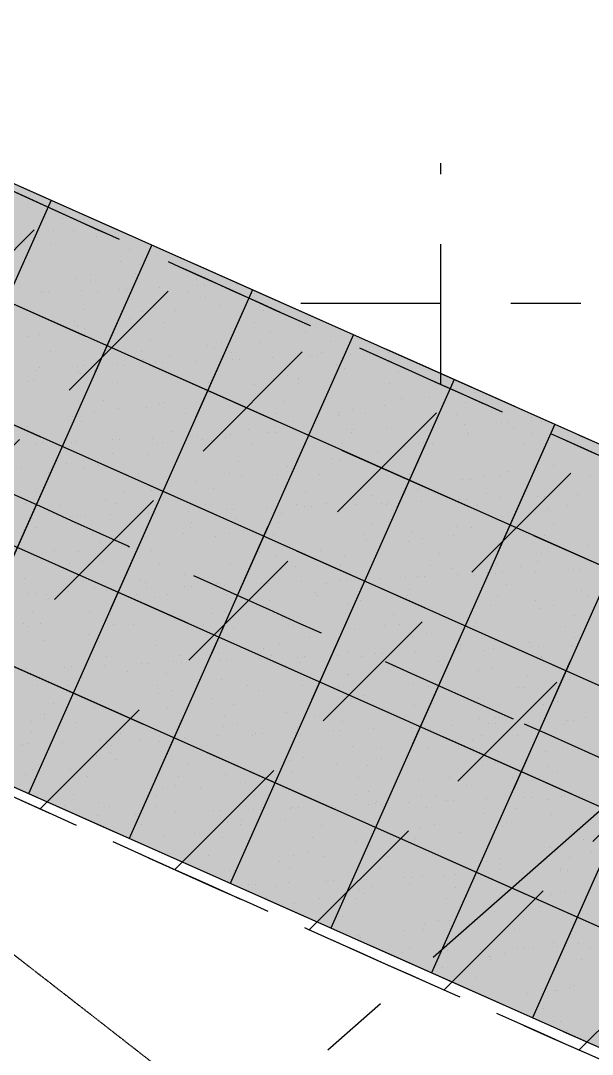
# Model space of a CAD drawing. Header units: millimetres. Extents: x 832728086 to 834530684, y 817551485 to 818349469.
# Drawn here: x 834330310 to 834332902, y 817935016 to 817939701 of the extents above; entities that cross this region are included whole.
import ezdxf

# ---------------------------------------------------------------- set-up
doc = ezdxf.new("R2010")
doc.units = ezdxf.units.MM
doc.header["$LTSCALE"] = 100
doc.linetypes.add('Grid Line', pattern=[22.225, 12.7, -3.175, 3.175, -3.175])
doc.linetypes.add('Hidden', pattern=[9.525, 6.35, -3.175])
for name, color, linetype in [('+C-160', 160, 'Hidden'), ('DLN020__', 6, 'Continuous'), ('DLN990__', 1, 'Continuous')]:
    doc.layers.add(name, color=color, linetype=linetype)

# ---------------------------------------------------------------- blocks, each defined once
blk = doc.blocks.new('A$C062A3D83')
at = {"layer": '+C-160'}
for p, q in [((4283.6, -65113), (14515.6, -69663.7)), ((4079.8, -65569.6), (14312.4, -70120.6)), ((3876, -66026.1), (14109.2, -70577.4)), ((8881.7, -67207.6), (8881.7, -66205)), ((7114.6, -66372.1), (6098.5, -68656.6)), ((5242.2, -68303.6), (7129.4, -66416.4)), ((3672.2, -66482.7), (13906, -71034.3)), ((7091.5, -66450.5), (7091.5, -66450.5)), ((7165.5, -66456.5), (7165.5, -66456.5)), ((7262.8, -66443.1), (7262.8, -66443.1)), ((7124.9, -66509.4), (7124.9, -66509.4)), ((7218.2, -66509.8), (7218.2, -66509.8)), ((7571.4, -66575.3), (6555.4, -68859.7)), ((6995.1, -66559.3), (6995.1, -66559.3)), ((7114.4, -66574.5), (7114.4, -66574.5)), ((7320, -66537.3), (7320, -66537.3)), ((7469.9, -66595.3), (7469.9, -66595.3)), ((7019, -66647.4), (7019, -66647.4)), ((7429.3, -66648.2), (7429.3, -66648.2)), ((7515.6, -66662.1), (7515.6, -66662.1)), ((5849.2, -68580.5), (7737.6, -66692.1)), ((7292.5, -66711.6), (7292.5, -66711.6)), ((7498.7, -66704.7), (7498.7, -66704.7)), ((7702.6, -66680.6), (7702.6, -66680.6)), ((7230.5, -66725.4), (7230.5, -66725.4)), ((7293.1, -66741.9), (7293.1, -66741.9)), ((7605.8, -66768.5), (7605.8, -66768.5)), ((7774.3, -66734.1), (7774.3, -66734.1)), ((7777.1, -66761), (7777.1, -66761)), ((7808.8, -66759.7), (7808.8, -66759.7)), ((7958.5, -66753.1), (7958.5, -66753.1)), ((8028.3, -66778.4), (7012.2, -69062.9)), ((7071.7, -66791.8), (7071.7, -66791.8)), ((7086.2, -66788.6), (7086.2, -66788.6)), ((7103.4, -66790.5), (7103.4, -66790.5)), ((7253.1, -66783.9), (7253.1, -66783.9)), ((7323.4, -66786.2), (7323.4, -66786.2)), ((7424.4, -66776.4), (7424.4, -66776.4)), ((7456.1, -66775.1), (7456.1, -66775.1)), ((7733.7, -66787), (7733.7, -66787)), ((7813, -66814.5), (7813, -66814.5)), ((7881.3, -66848), (7881.3, -66848)), ((8246.7, -66840), (9516.7, -66840)), ((7260, -66868.8), (7260, -66868.8)), ((7471.8, -66909.3), (7471.8, -66909.3)), ((7527.9, -66877.7), (7527.9, -66877.7)), ((7589.9, -66864), (7589.9, -66864)), ((7677.4, -66872), (7677.4, -66872)), ((8078.7, -66872.9), (8078.7, -66872.9)), ((3468.4, -66939.3), (13702.8, -71491.1)), ((7219.4, -66921.7), (7219.4, -66921.7)), ((7236.5, -66942.3), (7236.5, -66942.3)), ((7264.9, -66955.9), (7264.9, -66955.9)), ((7627.8, -66925), (7627.8, -66925)), ((8038.2, -66925.8), (8038.2, -66925.8)), ((6457, -68856.6), (8346.5, -66967)), ((7013.3, -66991.8), (7013.3, -66991.8)), ((7061, -66980), (7061, -66980)), ((8485.1, -66981.6), (7469.1, -69266.1)), ((8110.4, -66966.8), (8110.4, -66966.8)), ((8266.9, -66968.7), (8266.9, -66968.7)), ((7564.4, -67007.7), (7564.4, -67007.7)), ((7825.3, -67030.1), (7825.3, -67030.1)), ((7856.1, -67039.4), (7856.1, -67039.4)), ((7887.3, -67016.3), (7887.3, -67016.3)), ((8060, -67015.4), (8060, -67015.4)), ((8383.2, -67011.7), (8383.2, -67011.7)), ((7113.5, -67059.8), (7113.5, -67059.8)), ((7523.8, -67060.6), (7523.8, -67060.6)), ((7533.9, -67094.6), (7533.9, -67094.6)), ((7650.5, -67076.6), (7650.5, -67076.6)), ((7932.2, -67063.9), (7932.2, -67063.9)), ((7938.7, -67094.4), (7938.7, -67094.4)), ((7970.4, -67093), (7970.4, -67093)), ((8120.1, -67086.5), (8120.1, -67086.5)), ((8291.4, -67079), (8291.4, -67079)), ((8323.1, -67077.6), (8323.1, -67077.6)), ((8342.6, -67064.6), (8342.6, -67064.6)), ((8472.9, -67071.1), (8472.9, -67071.1)), ((8644.1, -67063.6), (8644.1, -67063.6)), ((7050.1, -67142.4), (7050.1, -67142.4)), ((7062, -67132.7), (7062, -67132.7)), ((7233.2, -67125.2), (7233.2, -67125.2)), ((7265, -67123.8), (7265, -67123.8)), ((7414.7, -67117.3), (7414.7, -67117.3)), ((7443.6, -67123.3), (7443.6, -67123.3)), ((7586, -67109.8), (7586, -67109.8)), ((7617.7, -67108.4), (7617.7, -67108.4)), ((7767.4, -67101.9), (7767.4, -67101.9)), ((8407.8, -67119.2), (8407.8, -67119.2)), ((8445.6, -67136.1), (8445.6, -67136.1)), ((8651.2, -67098.9), (8651.2, -67098.9)), ((7034.1, -67184.6), (7034.1, -67184.6)), ((7239.7, -67147.3), (7239.7, -67147.3)), ((7248.7, -67157.9), (7248.7, -67157.9)), ((7310.7, -67144.1), (7310.7, -67144.1)), ((7868.8, -67146.5), (7868.8, -67146.5)), ((8942, -67184.8), (7926, -69469.3)), ((8122.7, -67182.4), (8122.7, -67182.4)), ((8184.7, -67168.7), (8184.7, -67168.7)), ((8238.7, -67182.8), (8238.7, -67182.8)), ((8687.6, -67150.5), (8687.6, -67150.5)), ((7009.5, -67195.3), (7009.5, -67195.3)), ((7417.9, -67198.6), (7417.9, -67198.6)), ((7828.3, -67199.4), (7828.3, -67199.4)), ((8034.8, -67206.8), (8034.8, -67206.8)), ((8236.6, -67202.7), (8236.6, -67202.7)), ((8647, -67203.4), (8647, -67203.4)), ((7065.6, -69131.8), (8956.4, -67241.1)), ((7354.5, -67281.2), (7354.5, -67281.2)), ((7829.2, -67244), (7829.2, -67244)), ((7831.3, -67247), (7831.3, -67247)), ((8705.3, -67271.5), (8705.3, -67271.5)), ((8829.9, -67266.2), (8829.9, -67266.2)), ((9033.8, -67242.2), (9033.8, -67242.2)), ((7418.4, -67314.7), (7418.4, -67314.7)), ((7546.1, -67310.2), (7546.1, -67310.2)), ((7608.1, -67296.5), (7608.1, -67296.5)), ((7622.3, -67290.7), (7622.3, -67290.7)), ((8173.3, -67285.3), (8173.3, -67285.3)), ((8482.1, -67321), (8482.1, -67321)), ((8624.2, -67303.5), (8624.2, -67303.5)), ((8992, -67289.4), (8992, -67289.4)), ((7212.8, -67351.9), (7212.8, -67351.9)), ((7254.7, -67374.8), (7254.7, -67374.8)), ((7313.9, -67334.1), (7313.9, -67334.1)), ((7722.3, -67337.4), (7722.3, -67337.4)), ((8132.7, -67338.2), (8132.7, -67338.2)), ((8213.5, -67374.2), (8213.5, -67374.2)), ((8417.4, -67350.2), (8417.4, -67350.2)), ((8420.1, -67334.7), (8420.1, -67334.7)), ((8541.1, -67341.5), (8541.1, -67341.5)), ((8951.4, -67342.3), (8951.4, -67342.3)), ((9294, -67359.3), (9294, -67359.3)), ((9339.9, -67373.7), (9339.9, -67373.7)), ((13499.6, -71948), (3264.5, -67396.2)), ((7005.9, -67398.6), (7005.9, -67398.6)), ((7031.6, -67424.3), (7031.6, -67424.3)), ((7658.9, -67420), (7658.9, -67420)), ((8007.9, -67411.4), (8007.9, -67411.4)), ((8128.7, -67399.3), (8128.7, -67399.3)), ((8281.7, -67419.9), (8281.7, -67419.9)), ((9398.8, -67388), (8382.8, -69672.4)), ((8453, -67412.4), (8453, -67412.4)), ((8477.7, -67424.1), (8477.7, -67424.1)), ((8484.7, -67411), (8484.7, -67411)), ((8634.4, -67404.5), (8634.4, -67404.5)), ((8805.7, -67397), (8805.7, -67397)), ((8837.4, -67395.6), (8837.4, -67395.6)), ((8987.2, -67389.1), (8987.2, -67389.1)), ((9002.7, -67423.9), (9002.7, -67423.9)), ((9158.4, -67381.6), (9158.4, -67381.6)), ((9190.2, -67380.2), (9190.2, -67380.2)), ((9212.5, -67409.6), (9212.5, -67409.6)), ((7223.5, -67466.1), (7223.5, -67466.1)), ((7394.8, -67458.6), (7394.8, -67458.6)), ((7426.5, -67457.2), (7426.5, -67457.2)), ((7576.3, -67450.7), (7576.3, -67450.7)), ((7747.5, -67443.2), (7747.5, -67443.2)), ((7779.3, -67441.8), (7779.3, -67441.8)), ((7801, -67458.1), (7801, -67458.1)), ((7843.5, -67462.6), (7843.5, -67462.6)), ((7905.5, -67448.8), (7905.5, -67448.8)), ((7929, -67435.3), (7929, -67435.3)), ((8100.3, -67427.8), (8100.3, -67427.8)), ((8132, -67426.4), (8132, -67426.4)), ((8802.9, -67470.9), (8802.9, -67470.9)), ((9008.6, -67433.6), (9008.6, -67433.6)), ((9296.4, -67428.2), (9296.4, -67428.2)), ((7042.1, -67474), (7042.1, -67474)), ((7073.8, -67472.6), (7073.8, -67472.6)), ((7208, -67472.1), (7208, -67472.1)), ((7597.1, -67482.1), (7597.1, -67482.1)), ((7618.4, -67472.9), (7618.4, -67472.9)), ((7675.1, -69406.2), (9567.1, -67514.3)), ((8026.7, -67476.2), (8026.7, -67476.2)), ((8437.1, -67477), (8437.1, -67477)), ((8596.1, -67517.5), (8596.1, -67517.5)), ((8717.5, -67487.1), (8717.5, -67487.1)), ((8779.5, -67473.4), (8779.5, -67473.4)), ((8845.5, -67480.3), (8845.5, -67480.3)), ((9255.8, -67481.1), (9255.8, -67481.1)), ((7144.6, -67554.8), (7144.6, -67554.8)), ((7391.5, -67519.3), (7391.5, -67519.3)), ((7552.1, -67527.2), (7552.1, -67527.2)), ((7963.3, -67558.8), (7963.3, -67558.8)), ((8392.2, -67541.5), (8392.2, -67541.5)), ((8426.1, -67551.7), (8426.1, -67551.7)), ((8782.1, -67562.9), (8782.1, -67562.9)), ((6980.7, -67590), (6980.7, -67590)), ((7104, -67607.7), (7104, -67607.7)), ((7184.6, -67566), (7184.6, -67566)), ((7267, -67590.4), (7267, -67590.4)), ((7329, -67576.6), (7329, -67576.6)), ((7512.4, -67611), (7512.4, -67611)), ((7922.8, -67611.7), (7922.8, -67611.7)), ((8186.5, -67578.8), (8186.5, -67578.8)), ((8202.9, -67601.2), (8202.9, -67601.2)), ((9855.7, -67591.2), (8839.7, -69875.6)), ((9187.3, -67601), (9187.3, -67601)), ((9300.1, -67576.2), (9300.1, -67576.2)), ((9391.1, -67577), (9391.1, -67577)), ((7775.8, -67649.5), (7775.8, -67649.5)), ((7979.7, -67625.5), (7979.7, -67625.5)), ((8140.9, -67614.9), (8140.9, -67614.9)), ((8331.2, -67615), (8331.2, -67615)), ((8741.5, -67615.8), (8741.5, -67615.8)), ((8981.6, -67638.2), (8981.6, -67638.2)), ((9014.9, -67639.4), (9014.9, -67639.4)), ((9076.9, -67625.7), (9076.9, -67625.7)), ((9149.9, -67619.1), (9149.9, -67619.1)), ((9560.2, -67619.9), (9560.2, -67619.9)), ((7449, -67693.6), (7449, -67693.6)), ((7570.2, -67686.7), (7570.2, -67686.7)), ((7849.5, -67679.5), (7849.5, -67679.5)), ((8267.8, -67697.7), (8267.8, -67697.7)), ((8723.5, -67704), (8723.5, -67704)), ((8774.8, -67684.9), (8774.8, -67684.9)), ((9086.5, -67701.7), (9086.5, -67701.7)), ((6998.1, -67745.7), (6998.1, -67745.7)), ((7363.3, -67733.4), (7363.3, -67733.4)), ((7408.4, -67746.5), (7408.4, -67746.5)), ((7564.4, -67742.7), (7564.4, -67742.7)), ((7626.4, -67729), (7626.4, -67729)), ((7816.8, -67749.8), (7816.8, -67749.8)), ((8227.2, -67750.6), (8227.2, -67750.6)), ((8365.2, -67746.2), (8365.2, -67746.2)), ((8570.9, -67708.9), (8570.9, -67708.9)), ((8614.6, -67745.8), (8614.6, -67745.8)), ((8646.3, -67744.4), (8646.3, -67744.4)), ((8796, -67737.8), (8796, -67737.8)), ((8967.3, -67730.4), (8967.3, -67730.4)), ((8999, -67729), (8999, -67729)), ((9148.7, -67722.4), (9148.7, -67722.4)), ((9320, -67715), (9320, -67715)), ((9351.7, -67713.6), (9351.7, -67713.6)), ((9501.5, -67707), (9501.5, -67707)), ((7159.4, -67757.4), (7159.4, -67757.4)), ((7385.1, -67799.4), (7385.1, -67799.4)), ((7556.4, -67792), (7556.4, -67792)), ((7588.1, -67790.6), (7588.1, -67790.6)), ((7737.8, -67784), (7737.8, -67784)), ((7909.1, -67776.6), (7909.1, -67776.6)), ((7940.9, -67775.2), (7940.9, -67775.2)), ((8090.6, -67768.6), (8090.6, -67768.6)), ((8158.4, -67792.8), (8158.4, -67792.8)), ((8261.9, -67761.2), (8261.9, -67761.2)), ((8285.4, -69679.8), (10178.6, -67786.6)), ((8293.6, -67759.8), (8293.6, -67759.8)), ((8438.3, -67767.3), (8438.3, -67767.3)), ((8443.3, -67753.2), (8443.3, -67753.2)), ((8500.3, -67753.5), (8500.3, -67753.5)), ((8635.6, -67753.8), (8635.6, -67753.8)), ((9045.9, -67754.6), (9045.9, -67754.6)), ((10312.5, -67794.4), (9296.5, -70078.8)), ((9312.3, -67791.8), (9312.3, -67791.8)), ((9365.9, -67768.4), (9365.9, -67768.4)), ((9374.3, -67778), (9374.3, -67778)), ((9454.3, -67757.9), (9454.3, -67757.9)), ((7032.4, -67814.8), (7032.4, -67814.8)), ((7203.7, -67807.4), (7203.7, -67807.4)), ((7235.4, -67806), (7235.4, -67806)), ((7273, -67807.3), (7273, -67807.3)), ((7753.4, -67832.4), (7753.4, -67832.4)), ((7954.5, -67816.8), (7954.5, -67816.8)), ((8147, -67831.9), (8147, -67831.9)), ((8572.2, -67836.5), (8572.2, -67836.5)), ((9160.3, -67805.6), (9160.3, -67805.6)), ((9390.9, -67840.5), (9390.9, -67840.5)), ((6987.8, -67870.6), (6987.8, -67870.6)), ((7049.8, -67856.8), (7049.8, -67856.8)), ((7302.5, -67884.5), (7302.5, -67884.5)), ((7712.9, -67885.3), (7712.9, -67885.3)), ((7748.9, -67854.1), (7748.9, -67854.1)), ((7923.8, -67881.3), (7923.8, -67881.3)), ((8121.3, -67888.6), (8121.3, -67888.6)), ((8531.6, -67889.4), (8531.6, -67889.4)), ((8749.6, -67876.3), (8749.6, -67876.3)), ((8940, -67892.7), (8940, -67892.7)), ((8953.4, -67852.3), (8953.4, -67852.3)), ((9020.9, -67856.4), (9020.9, -67856.4)), ((9350.3, -67893.4), (9350.3, -67893.4)), ((7338.1, -67924.8), (7338.1, -67924.8)), ((7542, -67900.7), (7542, -67900.7)), ((7861.8, -67895.1), (7861.8, -67895.1)), ((8543.9, -67913.5), (8543.9, -67913.5)), ((8735.7, -67919.6), (8735.7, -67919.6)), ((8797.7, -67905.9), (8797.7, -67905.9)), ((9544.6, -67935.8), (9544.6, -67935.8)), ((7132.5, -67962), (7132.5, -67962)), ((7239.1, -67967.1), (7239.1, -67967.1)), ((7570.4, -67959.7), (7570.4, -67959.7)), ((8057.9, -67971.2), (8057.9, -67971.2)), ((8133.2, -67984.2), (8133.2, -67984.2)), ((8337.1, -67960.2), (8337.1, -67960.2)), ((8444.4, -67984.2), (8444.4, -67984.2)), ((8876.6, -67975.3), (8876.6, -67975.3)), ((9339, -67973), (9339, -67973)), ((7198.5, -68020), (7198.5, -68020)), ((7285.2, -68022.9), (7285.2, -68022.9)), ((7347.2, -68009.2), (7347.2, -68009.2)), ((7606.9, -68023.3), (7606.9, -68023.3)), ((7927.5, -68021.4), (7927.5, -68021.4)), ((8017.3, -68024.1), (8017.3, -68024.1)), ((8221.2, -68033.7), (8221.2, -68033.7)), ((8425.7, -68027.4), (8425.7, -68027.4)), ((8836, -68028.2), (8836, -68028.2)), ((9132.1, -68019.7), (9132.1, -68019.7)), ((9244.4, -68031.5), (9244.4, -68031.5)), ((9318.3, -68008.7), (9318.3, -68008.7)), ((7720.7, -68068.1), (7720.7, -68068.1)), ((8159.2, -68047.4), (8159.2, -68047.4)), ((8722.6, -68080.9), (8722.6, -68080.9)), ((8776.2, -68079.1), (8776.2, -68079.1)), ((8807.9, -68077.8), (8807.9, -68077.8)), ((8896.6, -69952.5), (10791, -68058.1)), ((8928.2, -68043.7), (8928.2, -68043.7)), ((8957.6, -68071.2), (8957.6, -68071.2)), ((9033.1, -68072), (9033.1, -68072)), ((9095.1, -68058.2), (9095.1, -68058.2)), ((9128.9, -68063.7), (9128.9, -68063.7)), ((9160.6, -68062.4), (9160.6, -68062.4)), ((9310.3, -68055.8), (9310.3, -68055.8)), ((9481.6, -68048.3), (9481.6, -68048.3)), ((9513.3, -68047), (9513.3, -68047)), ((6993.8, -68087.5), (6993.8, -68087.5)), ((7516.8, -68092.1), (7516.8, -68092.1)), ((7543.5, -68105.9), (7543.5, -68105.9)), ((7718, -68125.3), (7718, -68125.3)), ((7749.7, -68124), (7749.7, -68124)), ((7867.8, -68112), (7867.8, -68112)), ((7899.4, -68117.4), (7899.4, -68117.4)), ((8070.7, -68109.9), (8070.7, -68109.9)), ((8102.4, -68108.6), (8102.4, -68108.6)), ((8252.2, -68102), (8252.2, -68102)), ((8362.3, -68110), (8362.3, -68110)), ((8423.4, -68094.5), (8423.4, -68094.5)), ((8455.2, -68093.2), (8455.2, -68093.2)), ((8515.7, -68127.6), (8515.7, -68127.6)), ((8604.9, -68086.6), (8604.9, -68086.6)), ((9181, -68114.1), (9181, -68114.1)), ((7012.5, -68156.1), (7012.5, -68156.1)), ((7044.3, -68154.8), (7044.3, -68154.8)), ((7092.6, -68158.1), (7092.6, -68158.1)), ((7194, -68148.2), (7194, -68148.2)), ((7311.2, -68129.4), (7311.2, -68129.4)), ((7365.3, -68140.7), (7365.3, -68140.7)), ((7397, -68139.4), (7397, -68139.4)), ((7503, -68158.8), (7503, -68158.8)), ((7546.7, -68132.8), (7546.7, -68132.8)), ((7644.6, -68161.5), (7644.6, -68161.5)), ((7911.3, -68162.1), (7911.3, -68162.1)), ((8311.9, -68151.6), (8311.9, -68151.6)), ((8321.7, -68162.9), (8321.7, -68162.9)), ((8730.1, -68166.2), (8730.1, -68166.2)), ((8741.8, -68136.6), (8741.8, -68136.6)), ((9140.4, -68167), (9140.4, -68167)), ((9517.7, -68140.4), (9517.7, -68140.4)), ((9548.8, -68170.3), (9548.8, -68170.3)), ((7104.3, -68176), (7104.3, -68176)), ((7582.6, -68175.2), (7582.6, -68175.2)), ((8106.2, -68188.8), (8106.2, -68188.8)), ((8456.6, -68199.8), (8456.6, -68199.8)), ((8518.6, -68186), (8518.6, -68186)), ((9106.9, -68211), (9106.9, -68211)), ((9310.8, -68187), (9310.8, -68187)), ((9392.5, -68210.6), (9392.5, -68210.6)), ((7029.2, -68240.7), (7029.2, -68240.7)), ((7291.2, -68239.8), (7291.2, -68239.8)), ((7695.5, -68259.5), (7695.5, -68259.5)), ((7848, -68244.8), (7848, -68244.8)), ((7899.4, -68235.5), (7899.4, -68235.5)), ((8165.2, -68264.4), (8165.2, -68264.4)), ((8666.7, -68248.8), (8666.7, -68248.8)), ((8901.3, -68248.3), (8901.3, -68248.3)), ((9330.5, -68224.3), (9330.5, -68224.3)), ((9485.4, -68252.9), (9485.4, -68252.9)), ((6988.6, -68293.6), (6988.6, -68293.6)), ((7006.1, -68303.1), (7006.1, -68303.1)), ((7068.1, -68289.3), (7068.1, -68289.3)), ((7397, -68296.9), (7397, -68296.9)), ((7489.8, -68296.7), (7489.8, -68296.7)), ((7807.4, -68297.7), (7807.4, -68297.7)), ((7942, -68313.9), (7942, -68313.9)), ((8215.8, -68301), (8215.8, -68301)), ((8626.1, -68301.7), (8626.1, -68301.7)), ((8694.4, -68295), (8694.4, -68295)), ((9034.5, -68305), (9034.5, -68305)), ((9039.2, -68288.9), (9039.2, -68288.9)), ((9444.8, -68305.8), (9444.8, -68305.8)), ((7283, -68343.4), (7283, -68343.4)), ((7880, -68327.6), (7880, -68327.6)), ((8284.9, -68356.2), (8284.9, -68356.2)), ((8490.6, -68319), (8490.6, -68319)), ((8754, -68352.1), (8754, -68352.1)), ((8816, -68338.4), (8816, -68338.4)), ((9489.5, -68354.4), (9489.5, -68354.4)), ((9508.6, -70224.4), (11404.3, -68328.7)), ((7079.1, -68367.4), (7079.1, -68367.4)), ((7333.6, -68379.5), (7333.6, -68379.5)), ((7588.7, -68392.2), (7588.7, -68392.2)), ((8078.1, -68402.9), (8078.1, -68402.9)), ((8152.4, -68383.6), (8152.4, -68383.6)), ((8971.1, -68387.6), (8971.1, -68387.6)), ((9119.2, -68404.6), (9119.2, -68404.6)), ((9285.6, -68378.4), (9285.6, -68378.4)), ((9290.5, -68397.1), (9290.5, -68397.1)), ((9322.2, -68395.7), (9322.2, -68395.7)), ((9471.9, -68389.2), (9471.9, -68389.2)), ((7293, -68432.4), (7293, -68432.4)), ((7303.5, -68455.4), (7303.5, -68455.4)), ((7365.5, -68441.7), (7365.5, -68441.7)), ((7701.4, -68435.7), (7701.4, -68435.7)), ((7874.2, -68426.9), (7874.2, -68426.9)), ((8061, -68450.8), (8061, -68450.8)), ((8111.8, -68436.5), (8111.8, -68436.5)), ((8232.3, -68443.3), (8232.3, -68443.3)), ((8264, -68441.9), (8264, -68441.9)), ((8413.7, -68435.4), (8413.7, -68435.4)), ((8462.6, -68416.7), (8462.6, -68416.7)), ((8520.2, -68439.8), (8520.2, -68439.8)), ((8585, -68427.9), (8585, -68427.9)), ((8616.7, -68426.5), (8616.7, -68426.5)), ((8766.5, -68420), (8766.5, -68420)), ((8930.5, -68440.5), (8930.5, -68440.5)), ((8937.7, -68412.5), (8937.7, -68412.5)), ((8969.5, -68411.1), (8969.5, -68411.1)), ((9080, -68415.7), (9080, -68415.7)), ((9336.6, -68441.3), (9336.6, -68441.3)), ((9338.9, -68443.8), (9338.9, -68443.8)), ((7002.8, -68497), (7002.8, -68497)), ((7174.1, -68489.5), (7174.1, -68489.5)), ((7205.8, -68488.1), (7205.8, -68488.1)), ((7355.6, -68481.6), (7355.6, -68481.6)), ((7526.9, -68474.1), (7526.9, -68474.1)), ((7558.6, -68472.7), (7558.6, -68472.7)), ((7668.5, -68464.1), (7668.5, -68464.1)), ((7708.3, -68466.2), (7708.3, -68466.2)), ((7879.6, -68458.7), (7879.6, -68458.7)), ((7911.3, -68457.3), (7911.3, -68457.3)), ((8177.4, -68479.9), (8177.4, -68479.9)), ((8239.4, -68466.2), (8239.4, -68466.2)), ((8669.2, -68486.3), (8669.2, -68486.3)), ((8873.1, -68462.3), (8873.1, -68462.3)), ((9113.4, -68490.7), (9113.4, -68490.7)), ((7012.1, -68520), (7012.1, -68520)), ((7257.8, -68534.8), (7257.8, -68534.8)), ((7461.7, -68510.8), (7461.7, -68510.8)), ((7638, -68518.3), (7638, -68518.3)), ((7886.1, -68544.5), (7886.1, -68544.5)), ((8456.8, -68522.4), (8456.8, -68522.4)), ((8463.6, -68523.6), (8463.6, -68523.6)), ((9051.4, -68504.5), (9051.4, -68504.5)), ((9275.5, -68526.5), (9275.5, -68526.5)), ((9464.3, -68545.8), (9464.3, -68545.8)), ((7052.2, -68572), (7052.2, -68572)), ((7187.1, -68570.4), (7187.1, -68570.4)), ((7597.5, -68571.2), (7597.5, -68571.2)), ((7662.9, -68594), (7662.9, -68594)), ((8005.9, -68574.5), (8005.9, -68574.5)), ((8052.9, -68594.3), (8052.9, -68594.3)), ((8256.7, -68570.3), (8256.7, -68570.3)), ((8416.2, -68575.3), (8416.2, -68575.3)), ((8760, -68569.1), (8760, -68569.1)), ((8824.6, -68578.6), (8824.6, -68578.6)), ((9234.9, -68579.4), (9234.9, -68579.4)), ((9258.7, -68583), (9258.7, -68583)), ((7600.9, -68607.8), (7600.9, -68607.8)), ((7847.2, -68631.5), (7847.2, -68631.5)), ((8474.8, -68632.3), (8474.8, -68632.3)), ((8536.8, -68618.5), (8536.8, -68618.5)), ((9051.8, -68629.7), (9051.8, -68629.7)), ((9410.8, -68643.1), (9410.8, -68643.1)), ((7123.7, -68653), (7123.7, -68653)), ((7309.5, -68672.4), (7309.5, -68672.4)), ((7640.4, -68678.2), (7640.4, -68678.2)), ((7942.5, -68657.1), (7942.5, -68657.1)), ((8761.2, -68661.2), (8761.2, -68661.2)), ((8847.9, -68653.7), (8847.9, -68653.7)), ((9348.8, -68656.8), (9348.8, -68656.8)), ((7024.3, -68735.6), (7024.3, -68735.6)), ((7083.1, -68705.9), (7083.1, -68705.9)), ((7086.3, -68721.8), (7086.3, -68721.8)), ((7436.5, -68702.2), (7436.5, -68702.2)), ((7491.5, -68709.2), (7491.5, -68709.2)), ((7901.9, -68710), (7901.9, -68710)), ((8183.5, -68696.9), (8183.5, -68696.9)), ((8310.3, -68713.3), (8310.3, -68713.3)), ((8642.3, -68691), (8642.3, -68691)), ((8720.6, -68714.1), (8720.6, -68714.1)), ((9057.4, -68721.4), (9057.4, -68721.4)), ((9129, -68717.4), (9129, -68717.4)), ((9452.1, -68730.5), (9452.1, -68730.5)), ((9483.8, -68729.1), (9483.8, -68729.1)), ((9539.3, -68718.2), (9539.3, -68718.2)), ((7230.8, -68739.4), (7230.8, -68739.4)), ((7898.3, -68760.1), (7898.3, -68760.1)), ((7960.3, -68746.4), (7960.3, -68746.4)), ((8231.5, -68761.6), (8231.5, -68761.6)), ((8393.9, -68776.7), (8393.9, -68776.7)), ((8425.6, -68775.3), (8425.6, -68775.3)), ((8435.4, -68737.6), (8435.4, -68737.6)), ((8575.3, -68768.8), (8575.3, -68768.8)), ((8746.6, -68761.3), (8746.6, -68761.3)), ((8778.3, -68759.9), (8778.3, -68759.9)), ((8834.2, -68770.9), (8834.2, -68770.9)), ((8928, -68753.4), (8928, -68753.4)), ((9099.3, -68745.9), (9099.3, -68745.9)), ((9131.1, -68744.5), (9131.1, -68744.5)), ((9280.8, -68738), (9280.8, -68738)), ((9437.4, -68750.4), (9437.4, -68750.4)), ((7024, -68786.1), (7024, -68786.1)), ((7164.4, -68830.4), (7164.4, -68830.4)), ((7335.7, -68822.9), (7335.7, -68822.9)), ((7367.4, -68821.5), (7367.4, -68821.5)), ((7428.1, -68791.9), (7428.1, -68791.9)), ((7517.1, -68815), (7517.1, -68815)), ((7606.9, -68824.7), (7606.9, -68824.7)), ((7688.4, -68807.5), (7688.4, -68807.5)), ((7720.2, -68806.1), (7720.2, -68806.1)), ((7869.9, -68799.6), (7869.9, -68799.6)), ((8025.9, -68798.9), (8025.9, -68798.9)), ((8041.2, -68792.1), (8041.2, -68792.1)), ((8072.9, -68790.7), (8072.9, -68790.7)), ((8222.6, -68784.2), (8222.6, -68784.2)), ((8246.9, -68795.9), (8246.9, -68795.9)), ((8772.2, -68784.6), (8772.2, -68784.6)), ((9026.6, -68821.1), (9026.6, -68821.1)), ((9065.6, -68800), (9065.6, -68800)), ((9230.5, -68797.1), (9230.5, -68797.1)), ((6977.2, -68844), (6977.2, -68844)), ((6983, -68838.3), (6983, -68838.3)), ((7014.7, -68836.9), (7014.7, -68836.9)), ((7383.7, -68874.2), (7383.7, -68874.2)), ((7387.6, -68844.8), (7387.6, -68844.8)), ((7615.2, -68869.6), (7615.2, -68869.6)), ((7795.9, -68848.1), (7795.9, -68848.1)), ((7819, -68845.6), (7819, -68845.6)), ((8206.3, -68848.8), (8206.3, -68848.8)), ((8480.9, -68849.2), (8480.9, -68849.2)), ((8614.7, -68852.1), (8614.7, -68852.1)), ((8821, -68858.3), (8821, -68858.3)), ((9025, -68852.9), (9025, -68852.9)), ((9354.8, -68873.8), (9354.8, -68873.8)), ((9433.4, -68856.2), (9433.4, -68856.2)), ((7321.7, -68887.9), (7321.7, -68887.9)), ((7409.5, -68906.8), (7409.5, -68906.8)), ((8195.7, -68912.5), (8195.7, -68912.5)), ((8257.7, -68898.7), (8257.7, -68898.7)), ((8614.1, -68905), (8614.1, -68905)), ((9131.6, -68923.2), (9131.6, -68923.2)), ((7030.4, -68952.5), (7030.4, -68952.5)), ((7202.7, -68953.5), (7202.7, -68953.5)), ((7732.6, -68930.7), (7732.6, -68930.7)), ((8204.6, -68966.3), (8204.6, -68966.3)), ((8410.2, -68929), (8410.2, -68929)), ((8551.3, -68934.8), (8551.3, -68934.8)), ((9069.6, -68937), (9069.6, -68937)), ((9370, -68938.8), (9370, -68938.8)), ((9409.2, -68964.5), (9409.2, -68964.5)), ((6998.8, -68977.5), (6998.8, -68977.5)), ((7281.6, -68982.8), (7281.6, -68982.8)), ((7692, -68983.6), (7692, -68983.6)), ((7904.3, -68977.1), (7904.3, -68977.1)), ((7997.7, -69012.9), (7997.7, -69012.9)), ((8100.4, -68986.9), (8100.4, -68986.9)), ((8510.7, -68987.6), (8510.7, -68987.6)), ((8778.3, -69001.6), (8778.3, -69001.6)), ((8919.1, -68990.9), (8919.1, -68990.9)), ((9205.3, -68988.5), (9205.3, -68988.5)), ((9329.4, -68991.7), (9329.4, -68991.7)), ((7619.1, -69040.3), (7619.1, -69040.3)), ((7681.1, -69026.5), (7681.1, -69026.5)), ((7793.9, -69036.9), (7793.9, -69036.9)), ((8493.1, -69064.8), (8493.1, -69064.8)), ((8555.1, -69051.1), (8555.1, -69051.1)), ((8999.7, -69025.7), (8999.7, -69025.7)), ((7218.2, -69065.4), (7218.2, -69065.4)), ((7327.8, -69104.9), (7327.8, -69104.9)), ((7588.2, -69074.2), (7588.2, -69074.2)), ((8037, -69069.5), (8037, -69069.5)), ((8555.5, -69110.1), (8555.5, -69110.1)), ((8587.2, -69108.7), (8587.2, -69108.7)), ((8588.9, -69096.4), (8588.9, -69096.4)), ((8736.9, -69102.1), (8736.9, -69102.1)), ((8792.8, -69072.4), (8792.8, -69072.4)), ((8855.7, -69073.6), (8855.7, -69073.6)), ((8908.2, -69094.7), (8908.2, -69094.7)), ((8939.9, -69093.3), (8939.9, -69093.3)), ((9089.6, -69086.7), (9089.6, -69086.7)), ((9260.9, -69079.3), (9260.9, -69079.3)), ((9292.6, -69077.9), (9292.6, -69077.9)), ((9367, -69089.3), (9367, -69089.3)), ((9429, -69075.6), (9429, -69075.6)), ((9442.4, -69071.3), (9442.4, -69071.3)), ((7177.6, -69118.3), (7177.6, -69118.3)), ((7381.4, -69120.8), (7381.4, -69120.8)), ((7497.3, -69156.3), (7497.3, -69156.3)), ((7529, -69154.9), (7529, -69154.9)), ((7586, -69121.6), (7586, -69121.6)), ((7678.7, -69148.3), (7678.7, -69148.3)), ((7850, -69140.9), (7850, -69140.9)), ((7881.7, -69139.5), (7881.7, -69139.5)), ((7996.4, -69122.4), (7996.4, -69122.4)), ((8031.5, -69132.9), (8031.5, -69132.9)), ((8201.7, -69129.4), (8201.7, -69129.4)), ((8202.7, -69125.5), (8202.7, -69125.5)), ((8234.5, -69124.1), (8234.5, -69124.1)), ((8383.3, -69133.6), (8383.3, -69133.6)), ((8384.2, -69117.5), (8384.2, -69117.5)), ((8404.8, -69125.7), (8404.8, -69125.7)), ((8815.1, -69126.5), (8815.1, -69126.5)), ((9075.7, -69153.9), (9075.7, -69153.9)), ((9223.5, -69129.8), (9223.5, -69129.8)), ((9384, -69155.9), (9384, -69155.9)), ((7326, -69163.7), (7326, -69163.7)), ((7522.6, -69204.2), (7522.6, -69204.2)), ((7916.5, -69192.6), (7916.5, -69192.6)), ((7972.5, -69204.3), (7972.5, -69204.3)), ((7978.5, -69178.9), (7978.5, -69178.9)), ((8176.4, -69180.3), (8176.4, -69180.3)), ((8852.5, -69203.4), (8852.5, -69203.4)), ((9178.4, -69193.1), (9178.4, -69193.1)), ((7766.9, -69241.6), (7766.9, -69241.6)), ((8341.4, -69208.3), (8341.4, -69208.3)), ((8790.5, -69217.2), (8790.5, -69217.2)), ((8971.5, -69239.8), (8971.5, -69239.8)), ((9160.1, -69212.4), (9160.1, -69212.4)), ((7482.1, -69257.1), (7482.1, -69257.1)), ((7560, -69288.2), (7560, -69288.2)), ((7625.2, -69257.2), (7625.2, -69257.2)), ((7890.5, -69260.4), (7890.5, -69260.4)), ((8300.8, -69261.2), (8300.8, -69261.2)), ((8499.1, -69281.7), (8499.1, -69281.7)), ((8709.2, -69264.5), (8709.2, -69264.5)), ((8767.6, -69263.8), (8767.6, -69263.8)), ((9119.5, -69265.3), (9119.5, -69265.3)), ((9527.9, -69268.6), (9527.9, -69268.6)), ((7827.1, -69343), (7827.1, -69343)), ((8213.9, -69345), (8213.9, -69345)), ((8275.9, -69331.2), (8275.9, -69331.2)), ((8562, -69301), (8562, -69301)), ((9373.1, -69306.3), (9373.1, -69306.3)), ((9562.7, -69323.2), (9562.7, -69323.2)), ((8151.2, -69371.7), (8151.2, -69371.7)), ((8355.1, -69347.7), (8355.1, -69347.7)), ((8645.8, -69347.1), (8645.8, -69347.1)), ((9087.9, -69369.5), (9087.9, -69369.5)), ((9149.9, -69355.8), (9149.9, -69355.8)), ((9357.1, -69360.5), (9357.1, -69360.5)), ((9464.5, -69351.2), (9464.5, -69351.2)), ((7786.5, -69395.9), (7786.5, -69395.9)), ((7922.6, -69409.6), (7922.6, -69409.6)), ((7945.6, -69408.9), (7945.6, -69408.9)), ((8194.9, -69399.2), (8194.9, -69399.2)), ((8605.2, -69400), (8605.2, -69400)), ((8796.5, -69434.1), (8796.5, -69434.1)), ((8898.5, -69435.5), (8898.5, -69435.5)), ((8946.3, -69431.2), (8946.3, -69431.2)), ((9013.6, -69403.3), (9013.6, -69403.3)), ((9069.8, -69428), (9069.8, -69428)), ((9101.5, -69426.7), (9101.5, -69426.7)), ((9150.2, -69407.1), (9150.2, -69407.1)), ((9251.2, -69420.1), (9251.2, -69420.1)), ((9422.5, -69412.6), (9422.5, -69412.6)), ((9423.9, -69404.1), (9423.9, -69404.1)), ((9454.2, -69411.3), (9454.2, -69411.3)), ((8011.6, -69474.2), (8011.6, -69474.2)), ((8043.3, -69472.9), (8043.3, -69472.9)), ((8131.5, -69481.9), (8131.5, -69481.9)), ((8193, -69466.3), (8193, -69466.3)), ((8364.3, -69458.8), (8364.3, -69458.8)), ((8396, -69457.5), (8396, -69457.5)), ((8545.8, -69450.9), (8545.8, -69450.9)), ((8573.3, -69483.6), (8573.3, -69483.6)), ((8717, -69443.4), (8717, -69443.4)), ((8740.7, -69468.4), (8740.7, -69468.4)), ((8748.8, -69442.1), (8748.8, -69442.1)), ((8950.2, -69485.9), (8950.2, -69485.9)), ((8511.3, -69497.3), (8511.3, -69497.3)), ((8533.8, -69515.1), (8533.8, -69515.1)), ((9385.3, -69521.8), (9385.3, -69521.8)), ((9447.3, -69508.1), (9447.3, -69508.1)), ((9535.8, -69527.8), (9535.8, -69527.8)), ((8090.9, -69534.8), (8090.9, -69534.8)), ((8220, -69561.9), (8220, -69561.9)), ((8329.9, -69539.1), (8329.9, -69539.1)), ((8499.3, -69538.1), (8499.3, -69538.1)), ((8909.6, -69538.8), (8909.6, -69538.8)), ((9318, -69542.1), (9318, -69542.1)), ((9328.9, -69574.5), (9328.9, -69574.5)), ((8435.9, -69620.7), (8435.9, -69620.7)), ((9093.9, -69586.4), (9093.9, -69586.4)), ((9125, -69598.5), (9125, -69598.5)), ((9254.6, -69624.7), (9254.6, -69624.7)), ((8395.3, -69673.6), (8395.3, -69673.6)), ((8808.7, -69649.7), (8808.7, -69649.7)), ((8870.7, -69635.9), (8870.7, -69635.9)), ((8919.4, -69635.8), (8919.4, -69635.8)), ((8508.6, -69706.4), (8508.6, -69706.4)), ((8517.4, -69714.3), (8517.4, -69714.3)), ((8712.5, -69682.4), (8712.5, -69682.4)), ((8803.7, -69676.9), (8803.7, -69676.9)), ((9214, -69677.6), (9214, -69677.6)), ((8740.3, -69759.5), (8740.3, -69759.5)), ((9231.4, -69761.4), (9231.4, -69761.4)), ((9263.1, -69760), (9263.1, -69760)), ((9303.7, -69765.9), (9303.7, -69765.9)), ((9391.3, -69738.8), (9391.3, -69738.8)), ((9412.8, -69753.5), (9412.8, -69753.5)), ((9507.6, -69741.9), (9507.6, -69741.9)), ((9559, -69763.6), (9559, -69763.6)), ((8699.7, -69812.4), (8699.7, -69812.4)), ((8707.3, -69784.3), (8707.3, -69784.3)), ((8878.6, -69776.8), (8878.6, -69776.8)), ((8910.4, -69775.4), (8910.4, -69775.4)), ((9060.1, -69768.9), (9060.1, -69768.9)), ((9098.1, -69803.1), (9098.1, -69803.1)), ((9106.1, -69802), (9106.1, -69802)), ((9168.1, -69788.3), (9168.1, -69788.3)), ((8891.2, -69849.8), (8891.2, -69849.8)), ((9108.1, -69815.7), (9108.1, -69815.7)), ((9518.4, -69816.5), (9518.4, -69816.5)), ((9044.7, -69898.3), (9044.7, -69898.3)), ((9403.5, -69954.4), (9403.5, -69954.4)), ((9412.5, -69954.5), (9412.5, -69954.5)), ((9465.5, -69940.6), (9465.5, -69940.6)), ((9482.4, -69933.3), (9482.4, -69933.3)), ((9276.8, -69970.5), (9276.8, -69970.5)), ((9349.1, -70037.1), (9349.1, -70037.1)), ((9392.9, -70094.8), (9392.9, -70094.8)), ((9424.7, -70093.4), (9424.7, -70093.4)), ((9455.4, -70137.9), (9455.4, -70137.9))]:
    blk.add_line(p, q, dxfattribs=at)
at = {"layer": '+C-160', "ltscale": 5e-05}
for centre, radius, start, end in [((-19149.1, -88061.6), 38589.8, 35.32265, 52.01304), ((-79155.3, -190130.4), 145413.2, 50.135455, 57.156516), ((-131117.3, -247783.1), 225259.5, 51.649987, 52.939368)]:
    blk.add_arc(centre, radius, start, end, dxfattribs=at)
at = {"layer": '+C-160'}
for radius, start, end in [(396215.6, 243.438672, 248.15022), (398715.6, 243.438672, 248.15022), (397465.6, 245.330318, 245.979006), (397465.6, 245.979006, 248.15022)]:
    blk.add_arc((171056, 294298), radius, start, end, dxfattribs=at)
for major_axis, start_param, end_param in [((-358216.9, 169314.7), 1.548936, 1.630983), ((-365254.5, 159885.2), 1.54883, 1.602054)]:
    blk.add_ellipse((171056, 294298), major_axis=major_axis, ratio=1, start_param=start_param, end_param=end_param, dxfattribs=at)

msp = doc.modelspace()

# ---------------------------------------------------------------- hatches: boundary and pattern name
at = {"layer": 'DLN990__'}
h = msp.add_hatch(dxfattribs=at)
h.set_pattern_fill('AR-SAND', color=256, scale=5, angle=45)
h.set_pattern_definition([(82.5, (-75.1, 33.43), (-178.690674357, 167.37674456), [0, -193.04, 0, -215.9, 0, -206.375]), (52.5, (-75.1, 33.43), (-94.50546386, 412.36642567), [0, -104.14, 0, -173.99, 0, -66.675]), (12.5, (-185.55, -77.03), (279.149912916, 280.16615595), [0, -63.5, 0, -228.6, 0, -298.45]), (2.5, (-185.55, -77.03), (191.14055458, 348.77539078), [0, -31.75, 0, -149.86, 0, -171.45])])
h.paths.add_polyline_path([(834326597.7666, 817937863.8114), (834327616.9071, 817940147.0503), (834337848.8955, 817935596.3345), (834336832.9537, 817933312.07)])

# ---------------------------------------------------------------- linework, layer by layer
at = {"layer": 'DLN020__', "linetype": 'Grid Line'}
msp.add_line((834383185.0047, 817980342.9292), (834313847.0742, 817919320.3567), dxfattribs=at)
at = {"layer": 'DLN990__'}
for p, q in [((834327413.1086, 817939690.4688), (834337645.7072, 817935139.4817)), ((834327209.3101, 817939233.8874), (834337442.5189, 817934682.6288)), ((834330447.872, 817938887.9679), (834329431.8235, 817936603.4637)), ((834327005.5116, 817938777.3059), (834337239.3305, 817934225.776)), ((834330904.7253, 817938684.7806), (834329888.6834, 817936400.2912)), ((834331361.5786, 817938481.5934), (834330345.5433, 817936197.1188)), ((834326801.7131, 817938320.7245), (834337036.1422, 817933768.9232)), ((834331818.4319, 817938278.4061), (834330802.4032, 817935993.9463)), ((834332275.2852, 817938075.2189), (834331259.263, 817935790.7739)), ((834332732.1385, 817937872.0316), (834331716.1229, 817935587.6014)), ((834333188.9918, 817937668.8444), (834332172.9828, 817935384.429)), ((834333645.8451, 817937465.6572), (834332629.8427, 817935181.2565))]:
    msp.add_line(p, q, dxfattribs=at)
msp.add_lwpolyline([(834326597.7666, 817937863.8114), (834327616.9071, 817940147.0503), (834337848.8955, 817935596.3345), (834336832.9537, 817933312.07)], close=True, dxfattribs=at)

# ---------------------------------------------------------------- block references
at = {"layer": '+C-160', "ltscale": 5}
msp.add_blockref('A$C062A3D83', (834323333.3128, 818005260.0327), dxfattribs=at)

doc.saveas('drawing.dxf')
